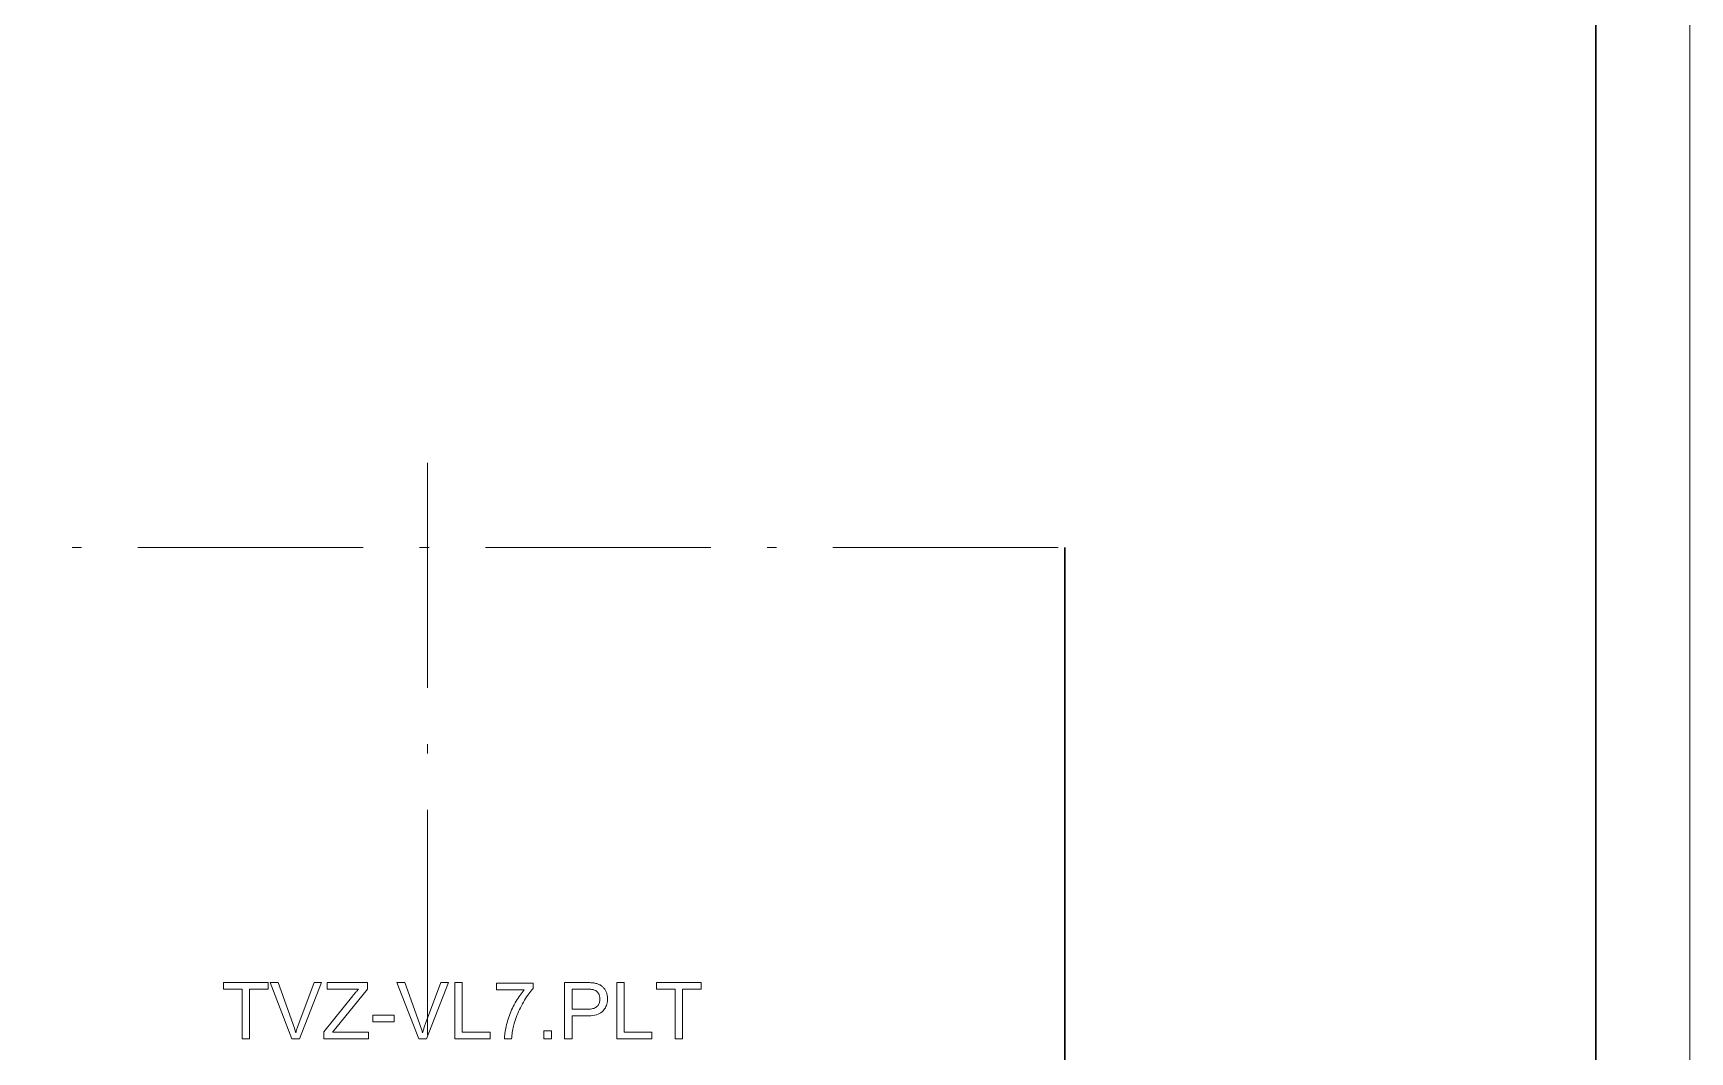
# Model space of a CAD drawing. Extents: x 0 to 419, y 0 to 420.
# Drawn here: x 208.8 to 297, y 155.5 to 209.8 of the extents above; entities that cross this region are included whole.
import ezdxf

# ---------------------------------------------------------------- set-up
doc = ezdxf.new("R2010")
doc.units = 0
doc.linetypes.add('DASHDOT', pattern=[18.5, 12, -3, 0.5, -3])

msp = doc.modelspace()

# ---------------------------------------------------------------- linework, layer by layer
at = {"color": 7, "lineweight": 13}
msp.add_line((297, 0), (297, 420), dxfattribs=at)
at = {"color": 7, "lineweight": 30}
for p, q in [((292, 5), (292, 415)), ((263.726, 148.685), (263.726, 182.354))]:
    msp.add_line(p, q, dxfattribs=at)
at = {"color": 7, "linetype": 'DASHDOT', "lineweight": 13}
for p, q in [((229.801, 186.866), (229.801, 126.671)), ((195.876, 182.354), (263.726, 182.354))]:
    msp.add_line(p, q, dxfattribs=at)
at = {"color": 7, "lineweight": 13}
for points in [[(219.922, 156.168), (219.922, 158.814), (218.934, 158.814), (218.934, 159.168), (221.312, 159.168), (221.312, 158.814), (220.319, 158.814), (220.319, 156.168)], [(222.577, 156.168), (221.414, 159.168), (221.844, 159.168), (222.624, 156.989), (222.642, 156.937), (222.66, 156.885), (222.677, 156.834), (222.694, 156.784), (222.71, 156.735), (222.726, 156.686), (222.74, 156.638), (222.755, 156.591), (222.768, 156.544), (222.781, 156.498), (222.795, 156.547), (222.81, 156.596), (222.825, 156.645), (222.84, 156.694), (222.856, 156.743), (222.873, 156.792), (222.89, 156.841), (222.907, 156.89), (222.925, 156.94), (222.943, 156.989), (223.753, 159.168), (224.158, 159.168), (222.984, 156.168)], [(224.275, 156.168), (224.275, 156.536), (225.812, 158.458), (225.844, 158.498), (225.877, 158.538), (225.909, 158.576), (225.94, 158.613), (225.971, 158.649), (226.002, 158.684), (226.033, 158.718), (226.063, 158.751), (226.093, 158.783), (226.123, 158.814), (224.449, 158.814), (224.449, 159.168), (226.598, 159.168), (226.598, 158.814), (224.914, 156.733), (224.731, 156.522), (226.647, 156.522), (226.647, 156.168)], [(229.328, 156.168), (228.165, 159.168), (228.595, 159.168), (229.375, 156.989), (229.393, 156.937), (229.411, 156.885), (229.428, 156.834), (229.445, 156.784), (229.461, 156.735), (229.477, 156.686), (229.491, 156.638), (229.506, 156.591), (229.519, 156.544), (229.532, 156.498), (229.546, 156.547), (229.561, 156.596), (229.576, 156.645), (229.591, 156.694), (229.607, 156.743), (229.624, 156.792), (229.641, 156.841), (229.658, 156.89), (229.676, 156.94), (229.694, 156.989), (230.504, 159.168), (230.909, 159.168), (229.735, 156.168)], [(231.249, 156.168), (231.249, 159.168), (231.646, 159.168), (231.646, 156.522), (233.124, 156.522), (233.124, 156.168)], [(233.471, 158.775), (233.471, 159.129), (235.414, 159.129), (235.414, 158.843), (235.356, 158.78), (235.299, 158.713), (235.242, 158.642), (235.185, 158.567), (235.128, 158.488), (235.072, 158.405), (235.015, 158.318), (234.958, 158.227), (234.902, 158.131), (234.846, 158.032), (234.791, 157.931), (234.738, 157.829), (234.688, 157.727), (234.641, 157.623), (234.596, 157.52), (234.554, 157.415), (234.514, 157.311), (234.477, 157.205), (234.443, 157.099), (234.411, 156.993), (234.389, 156.917), (234.37, 156.839), (234.352, 156.76), (234.335, 156.68), (234.32, 156.598), (234.307, 156.515), (234.295, 156.431), (234.285, 156.344), (234.277, 156.257), (234.27, 156.168), (233.891, 156.168), (233.894, 156.24), (233.899, 156.316), (233.906, 156.394), (233.916, 156.475), (233.929, 156.559), (233.944, 156.646), (233.962, 156.736), (233.982, 156.829), (234.005, 156.925), (234.03, 157.023), (234.058, 157.123), (234.088, 157.223), (234.12, 157.321), (234.155, 157.419), (234.192, 157.516), (234.231, 157.612), (234.273, 157.708), (234.317, 157.803), (234.363, 157.897), (234.412, 157.99), (234.462, 158.082), (234.513, 158.171), (234.564, 158.257), (234.616, 158.339), (234.668, 158.419), (234.722, 158.496), (234.775, 158.57), (234.83, 158.642), (234.885, 158.71), (234.941, 158.775)], [(237.092, 156.168), (237.092, 159.168), (238.223, 159.168), (238.282, 159.168), (238.337, 159.167), (238.39, 159.166), (238.44, 159.164), (238.487, 159.161), (238.531, 159.158), (238.572, 159.154), (238.611, 159.15), (238.647, 159.145), (238.68, 159.139), (238.723, 159.131), (238.765, 159.122), (238.806, 159.111), (238.845, 159.099), (238.883, 159.086), (238.919, 159.071), (238.954, 159.055), (238.987, 159.038), (239.019, 159.019), (239.05, 158.999), (239.079, 158.978), (239.107, 158.955), (239.134, 158.93), (239.16, 158.903), (239.185, 158.875), (239.208, 158.845), (239.23, 158.814), (239.252, 158.781), (239.272, 158.746), (239.29, 158.71), (239.308, 158.672), (239.323, 158.634), (239.337, 158.595), (239.349, 158.555), (239.359, 158.514), (239.367, 158.473), (239.373, 158.431), (239.378, 158.388), (239.381, 158.345), (239.381, 158.3), (239.379, 158.225), (239.372, 158.152), (239.36, 158.081), (239.342, 158.013), (239.321, 157.947), (239.294, 157.884), (239.262, 157.822), (239.226, 157.763), (239.184, 157.707), (239.138, 157.653), (239.085, 157.602), (239.025, 157.557), (238.956, 157.518), (238.88, 157.483), (238.796, 157.454), (238.704, 157.43), (238.604, 157.412), (238.497, 157.398), (238.381, 157.39), (238.258, 157.388), (237.489, 157.388), (237.489, 156.168)], [(237.489, 157.742), (238.264, 157.742), (238.339, 157.743), (238.409, 157.748), (238.475, 157.755), (238.536, 157.765), (238.593, 157.778), (238.645, 157.793), (238.693, 157.812), (238.737, 157.833), (238.776, 157.858), (238.811, 157.885), (238.841, 157.915), (238.869, 157.947), (238.893, 157.981), (238.914, 158.018), (238.932, 158.057), (238.946, 158.099), (238.958, 158.143), (238.966, 158.189), (238.971, 158.237), (238.972, 158.288), (238.971, 158.325), (238.968, 158.361), (238.964, 158.396), (238.957, 158.43), (238.948, 158.463), (238.938, 158.495), (238.926, 158.525), (238.911, 158.555), (238.895, 158.583), (238.877, 158.61), (238.857, 158.636), (238.837, 158.66), (238.814, 158.683), (238.791, 158.703), (238.767, 158.722), (238.741, 158.739), (238.714, 158.753), (238.686, 158.767), (238.657, 158.778), (238.626, 158.787), (238.605, 158.793), (238.579, 158.797), (238.551, 158.801), (238.519, 158.805), (238.484, 158.807), (238.445, 158.81), (238.403, 158.812), (238.357, 158.813), (238.308, 158.814), (238.256, 158.814), (237.489, 158.814)], [(239.871, 156.168), (239.871, 159.168), (240.268, 159.168), (240.268, 156.522), (241.745, 156.522), (241.745, 156.168)], [(242.981, 156.168), (242.981, 158.814), (241.993, 158.814), (241.993, 159.168), (244.371, 159.168), (244.371, 158.814), (243.378, 158.814), (243.378, 156.168)], [(226.884, 157.069), (226.884, 157.439), (228.016, 157.439), (228.016, 157.069)], [(235.984, 156.168), (235.984, 156.588), (236.404, 156.588), (236.404, 156.168)]]:
    msp.add_lwpolyline(points, close=True, dxfattribs=at)

doc.saveas('drawing.dxf')
